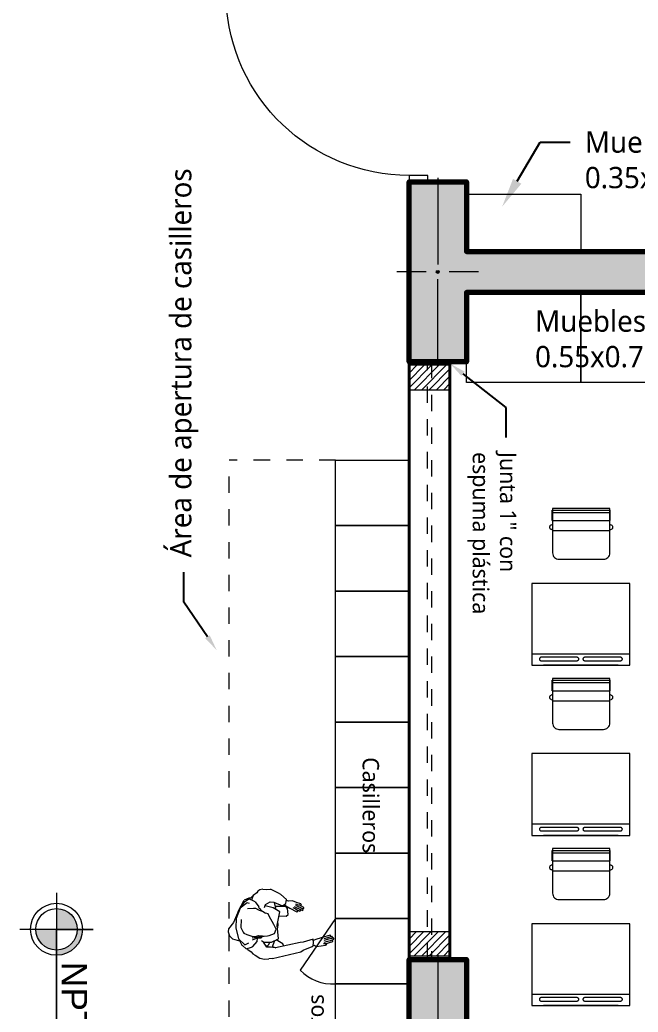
# Model space of a CAD drawing. Header units: millimetres. Extents: x 1 to 121, y 0 to 90.
# Drawn here: x 94.8 to 98.57, y 51.24 to 57.3 of the extents above; entities that cross this region are included whole.
import ezdxf
from ezdxf import colors
from ezdxf.entities.mleader import LeaderData, LeaderLine
from ezdxf.math import Vec2, Vec3

# ---------------------------------------------------------------- set-up
doc = ezdxf.new("R2010")
doc.units = ezdxf.units.MM
doc.linetypes.add('DASHED2', pattern=[0.375, 0.25, -0.125])
for name, color, linetype, lineweight in [('COLUMNAS 50', 32, 'Continuous', 70), ('COLUMNETASSS', 211, 'Continuous', 20), ('Equipamiento SR', 23, 'Continuous', 0), ('GRAFO 0 BLANCO', 7, 'Continuous', 0), ('GRAFO01', 7, 'Continuous', 0), ('hatch COLUMNETAS', 251, 'Continuous', 0), ('Letras El', 9, 'Continuous', 5), ('letras sr', 7, 'Continuous', 5), ('muro bajo', 191, 'Continuous', 40), ('PERSONAS', 8, 'Continuous', 0), ('Puertas El', 21, 'Continuous', 15), ('Structural - Bearing_Pen_No__20', 1, 'Continuous', 0), ('TEXTO 100', 7, 'Continuous', 20), ('Vanos', 140, 'Continuous', 5)]:
    doc.layers.add(name, color=color, linetype=linetype, lineweight=lineweight)
doc.layers.add('Mobiliario', color=7, linetype='Continuous', lineweight=0, true_color=0x7f7f7f)
doc.styles.add('Generales', font='trebuc.ttf', dxfattribs={"height": 0.1})
doc.styles.add('JOS', font='arial.ttf', dxfattribs={"height": 1})
pattern_1 = [(225, (-52.554094, 189.237607), (0.0224506403, -0.0224506403), [])]
pattern_2 = [(225, (-52.554094, 189.237607), (0.0224506403, -0.0224506403), [])]

# ---------------------------------------------------------------- blocks, each defined once
blk = doc.blocks.new('A$C0F2E3FFB')
at = {"layer": 'PERSONAS'}
for p, q in [((0.3161, 0.6969), (0.312, 0.6932)), ((0.312, 0.6932), (0.3311, 0.6321)), ((0.321, 0.6986), (0.3161, 0.6969)), ((0.3306, 0.6777), (0.321, 0.6986)), ((0.3264, 0.709), (0.3224, 0.7063)), ((0.3224, 0.7063), (0.3379, 0.6502)), ((0.3322, 0.7087), (0.3264, 0.709)), ((0.3356, 0.7182), (0.3307, 0.7165)), ((0.3307, 0.7165), (0.3485, 0.6496)), ((0.3355, 0.6978), (0.3322, 0.7087)), ((0.3405, 0.7189), (0.3356, 0.7182)), ((0.349, 0.6961), (0.3405, 0.7189)), ((0.3498, 0.7116), (0.3459, 0.7099)), ((0.3459, 0.7099), (0.3621, 0.6499)), ((0.3547, 0.7123), (0.3498, 0.7116)), ((0.3714, 0.6601), (0.3547, 0.7123)), ((0.3311, 0.6321), (0.3429, 0.5966)), ((0.3717, 0.6668), (0.3708, 0.6485)), ((0.3758, 0.6695), (0.3717, 0.6668)), ((0.3802, 0.6625), (0.3758, 0.6695)), ((0.3844, 0.6313), (0.3802, 0.6625)), ((0.3895, 0.599), (0.3844, 0.6313)), ((0.3642, 0.5806), (0.339, 0.5783)), ((0.339, 0.5783), (0.3603, 0.5098)), ((0.3429, 0.5966), (0.3461, 0.5848)), ((0.3461, 0.5848), (0.3482, 0.5792)), ((0.3837, 0.5776), (0.3642, 0.5806)), ((0.3812, 0.5878), (0.3895, 0.599)), ((0.3824, 0.5778), (0.3812, 0.5878)), ((0.39, 0.5699), (0.3837, 0.5776)), ((0.4149, 0.5094), (0.39, 0.5699)), ((0.0999, 0.4938), (0.0907, 0.4652)), ((0.1039, 0.4965), (0.0999, 0.4938)), ((0.0999, 0.457), (0.1058, 0.477)), ((0.1098, 0.4982), (0.1039, 0.4965)), ((0.1058, 0.477), (0.1098, 0.4982)), ((0.1242, 0.5139), (0.1071, 0.4828)), ((0.1078, 0.4585), (0.1337, 0.5105)), ((0.1179, 0.4483), (0.1451, 0.505)), ((0.1356, 0.5085), (0.1214, 0.4858)), ((0.1291, 0.5146), (0.1242, 0.5139)), ((0.1252, 0.4392), (0.15, 0.4883)), ((0.1337, 0.5105), (0.1291, 0.5146)), ((0.1405, 0.4917), (0.1309, 0.4755)), ((0.1473, 0.4729), (0.133, 0.4545)), ((0.1414, 0.5091), (0.1356, 0.5085)), ((0.1464, 0.4924), (0.1405, 0.4917)), ((0.1451, 0.505), (0.1414, 0.5091)), ((0.15, 0.4883), (0.1464, 0.4924)), ((0.1522, 0.4736), (0.1473, 0.4729)), ((0.1547, 0.4667), (0.1522, 0.4736)), ((0.3603, 0.5098), (0.3622, 0.4901)), ((0.3622, 0.4901), (0.3984, 0.3221)), ((0.4263, 0.4942), (0.4149, 0.5094)), ((0.4614, 0.3392), (0.4263, 0.4942)), ((0.0811, 0.4114), (0.0767, 0.396)), ((0.0907, 0.4652), (0.0804, 0.4366)), ((0.0804, 0.4366), (0.0811, 0.4114)), ((0.1131, 0.3932), (0.129, 0.4196)), ((0.129, 0.4196), (0.1547, 0.4667)), ((0.1711, 0.4086), (0.1321, 0.4039)), ((0.1711, 0.4086), (0.1321, 0.4039)), ((0.183, 0.3945), (0.1711, 0.4086)), ((0.183, 0.3945), (0.1711, 0.4086)), ((0.0262, 0.3419), (0.0012, 0.2881)), ((0.0366, 0.3577), (0.0262, 0.3419)), ((0.0703, 0.3968), (0.0366, 0.3577)), ((0.0985, 0.393), (0.0703, 0.3968)), ((0.0884, 0.3102), (0.114, 0.3706)), ((0.114, 0.3706), (0.0985, 0.393)), ((0.1062, 0.3818), (0.111, 0.3895)), ((0.111, 0.3895), (0.1131, 0.3932)), ((0.1321, 0.4039), (0.1179, 0.392)), ((0.1321, 0.4039), (0.1179, 0.392)), ((0.1179, 0.392), (0.1179, 0.3223)), ((0.1179, 0.392), (0.1179, 0.3223)), ((0.1545, 0.3513), (0.127, 0.3072)), ((0.2448, 0.333), (0.1545, 0.3513)), ((0.1805, 0.3461), (0.183, 0.3945)), ((0.1805, 0.3461), (0.183, 0.3945)), ((0.2451, 0.3398), (0.2188, 0.3383)), ((0.3364, 0.3418), (0.2448, 0.333)), ((0.2691, 0.3357), (0.2451, 0.3398)), ((0.3592, 0.2951), (0.3364, 0.3418)), ((0.3709, 0.3711), (0.3436, 0.3271)), ((0.3877, 0.378), (0.3709, 0.3711)), ((0.3865, 0.3775), (0.3709, 0.3711)), ((0.4718, 0.3019), (0.4614, 0.3392)), ((0.0016, 0.2633), (0.0012, 0.2881)), ((0.0872, 0.2869), (0.0884, 0.3102)), ((0.1048, 0.2531), (0.0872, 0.2869)), ((0.1396, 0.3274), (0.0906, 0.3159)), ((0.127, 0.3072), (0.1125, 0.2507)), ((0.1396, 0.3274), (0.1179, 0.3223)), ((0.1679, 0.273), (0.1621, 0.2539)), ((0.1828, 0.28), (0.1679, 0.273)), ((0.2407, 0.3109), (0.1828, 0.28)), ((0.2726, 0.3267), (0.2407, 0.3109)), ((0.301, 0.3146), (0.2726, 0.3267)), ((0.3138, 0.28), (0.301, 0.3146)), ((0.318, 0.2681), (0.3138, 0.28)), ((0.3952, 0.299), (0.3485, 0.317)), ((0.3599, 0.2394), (0.3592, 0.2951)), ((0.3775, 0.2747), (0.3614, 0.2824)), ((0.3775, 0.2747), (0.3614, 0.2824)), ((0.3839, 0.2676), (0.3775, 0.2747)), ((0.3839, 0.2676), (0.3938, 0.2719)), ((0.3891, 0.3014), (0.3979, 0.3244)), ((0.3984, 0.3221), (0.3937, 0.2875)), ((0.3937, 0.2875), (0.3943, 0.2632)), ((0.3937, 0.2875), (0.3937, 0.2875)), ((0.3937, 0.2875), (0.3937, 0.2875)), ((0.4718, 0.3019), (0.4726, 0.2756)), ((0.4748, 0.2479), (0.4726, 0.2756)), ((0, 0.2365), (0.0015, 0.2623)), ((0, 0.2365), (0.0054, 0.2166)), ((0.0054, 0.2166), (0.0145, 0.2028)), ((0.0145, 0.2028), (0.0242, 0.1942)), ((0.0857, 0.1833), (0.1209, 0.2085)), ((0.1239, 0.2462), (0.1048, 0.2531)), ((0.1288, 0.2101), (0.1209, 0.2085)), ((0.1288, 0.2101), (0.1469, 0.2267)), ((0.1433, 0.2093), (0.1315, 0.1877)), ((0.1433, 0.2093), (0.1484, 0.2343)), ((0.1484, 0.2343), (0.157, 0.2445)), ((0.157, 0.2445), (0.1621, 0.2539)), ((0.3148, 0.2072), (0.3161, 0.2314)), ((0.3189, 0.1924), (0.3148, 0.2072)), ((0.3161, 0.2314), (0.3192, 0.2361)), ((0.3197, 0.2457), (0.318, 0.2681)), ((0.3192, 0.2361), (0.3197, 0.2457)), ((0.3238, 0.23), (0.3197, 0.2457)), ((0.3303, 0.2248), (0.3238, 0.23)), ((0.3245, 0.2067), (0.3238, 0.23)), ((0.3404, 0.1768), (0.3242, 0.2147)), ((0.33, 0.1628), (0.3245, 0.2067)), ((0.3328, 0.1995), (0.3303, 0.2248)), ((0.3599, 0.2394), (0.3518, 0.2276)), ((0.3943, 0.2632), (0.3599, 0.2394)), ((0.3843, 0.2559), (0.3839, 0.2676)), ((0.4482, 0.1828), (0.4675, 0.2157)), ((0.4675, 0.2157), (0.4748, 0.2479)), ((0.0242, 0.1942), (0.0442, 0.1695)), ((0.0442, 0.1695), (0.0607, 0.1516)), ((0.0442, 0.1695), (0.0742, 0.1582)), ((0.0607, 0.1516), (0.0602, 0.1419)), ((0.0602, 0.1419), (0.0741, 0.1101)), ((0.0824, 0.1757), (0.066, 0.1406)), ((0.0868, 0.1124), (0.066, 0.1406)), ((0.0857, 0.1833), (0.0824, 0.1757)), ((0.0983, 0.1457), (0.0926, 0.1296)), ((0.1315, 0.1877), (0.1307, 0.1731)), ((0.1307, 0.1731), (0.1334, 0.1323)), ((0.3087, 0.128), (0.3205, 0.1681)), ((0.3205, 0.1681), (0.3189, 0.1924)), ((0.3561, 0.1983), (0.3328, 0.1995)), ((0.3447, 0.1668), (0.3404, 0.1768)), ((0.3903, 0.1674), (0.3561, 0.1983)), ((0.3779, 0.1147), (0.3647, 0.1416)), ((0.3928, 0.1595), (0.3903, 0.1674)), ((0.4055, 0.1229), (0.3928, 0.1595)), ((0.4089, 0.1334), (0.4258, 0.1578)), ((0.4258, 0.1578), (0.4382, 0.169)), ((0.4382, 0.169), (0.4482, 0.1828)), ((0.1477, 0.0704), (0.0741, 0.1101)), ((0.1206, 0.0912), (0.0868, 0.1124)), ((0.0926, 0.1296), (0.1288, 0.0811)), ((0.1288, 0.0811), (0.2002, 0.0551)), ((0.1477, 0.0704), (0.2264, 0.0372)), ((0.1974, 0.0562), (0.1477, 0.0704)), ((0.2068, 0.0887), (0.26, 0.0859)), ((0.26, 0.0859), (0.2928, 0.1017)), ((0.2631, 0.0518), (0.3368, 0.0703)), ((0.2928, 0.1017), (0.2999, 0.1061)), ((0.2999, 0.1061), (0.3087, 0.128)), ((0.3368, 0.0703), (0.3779, 0.1147)), ((0.3525, 0.0795), (0.3396, 0.0313)), ((0.3398, 0.073), (0.3806, 0.0937)), ((0.3806, 0.0937), (0.3818, 0.097)), ((0.3818, 0.097), (0.4055, 0.1229)), ((0.4037, 0.1269), (0.4089, 0.1334)), ((0.2002, 0.0551), (0.2631, 0.0518)), ((0.2264, 0.0372), (0.2683, 0.003)), ((0.2683, 0.003), (0.2895, 0)), ((0.2895, 0), (0.3172, 0.0102)), ((0.3172, 0.0102), (0.3396, 0.0313))]:
    blk.add_line(p, q, dxfattribs=at)
blk = doc.blocks.new('A$C5A0F33B4')
at = {"layer": 'Puertas El', "linetype": 'Continuous'}
blk.add_line((1.12, 1.16), (1.2176, 2.2757), dxfattribs=at)
at = {"layer": 'Puertas El', "linetype": 'ByBlock'}
for p, q in [((1.005, 1.16), (1.005, 1.2)), ((1.005, 1.2), (1.12, 1.2)), ((1.12, 1.2), (1.005, 1.2)), ((1.12, 1.16), (1.005, 1.16)), ((1.12, 1.2), (1.12, 1.16)), ((1.005, 0), (1.005, 0.04)), ((1.005, 0.04), (1.12, 0.04)), ((1.12, 0), (1.005, 0)), ((1.12, 0), (1.005, 0)), ((1.12, 0), (1.005, 0)), ((1.12, 0.04), (1.12, 0))]:
    blk.add_line(p, q, dxfattribs=at)
blk.add_arc((1.12, 1.16), 1.12, 270, 85, dxfattribs=at)
blk = doc.blocks.new('Columna 1.10 x0.30')
at = {"true_color": 0xc7c8ca}
h = blk.add_hatch(color=9, dxfattribs=at)
h.dxf.hatch_style = 1
h.paths.add_polyline_path([(-234.8493, 113.8066), (-235.9493, 113.8066), (-235.9493, 113.4566), (-234.8493, 113.4566)])
h.paths.add_polyline_path([(-235.3906, 113.6316, -1), (-235.408, 113.6316, -1)], flags=16)
at = {"layer": 'COLUMNAS 50', "color": 1, "linetype": 'Continuous', "lineweight": 5}
for p, q in [((-235.3993, 113.8732), (-235.3993, 113.6932)), ((-235.9743, 113.6316), (-235.4443, 113.6316)), ((-234.8243, 113.6316), (-235.3543, 113.6316)), ((-235.3993, 113.5616), (-235.3993, 113.3816))]:
    blk.add_line(p, q, dxfattribs=at)
at = {"layer": 'COLUMNAS 50', "linetype": 'Continuous'}
blk.add_lwpolyline([(-235.9493, 113.4566), (-234.8493, 113.4566), (-234.8493, 113.8066), (-235.9493, 113.8066)], close=True, dxfattribs=at)
at = {"layer": 'COLUMNAS 50', "color": 1, "linetype": 'Continuous', "lineweight": 5}
blk.add_circle((-235.3993, 113.6316), 0.00871, dxfattribs=at)
blk.add_point((-235.3993, 113.6316), dxfattribs=at)
blk = doc.blocks.new('A$C7C4655C2')
at = {"true_color": 0x939598}
h = blk.add_hatch(color=252, dxfattribs=at)
h.dxf.hatch_style = 1
h.paths.add_polyline_path([(1.9, 0.45), (1.9, 0.025), (2.25, 0.025), (2.25, 1.125), (1.9, 1.125), (1.9, 0.7), (0, 0.7), (0, 0.45)])
edge = h.paths.add_edge_path(flags=16)
edge.add_arc((2.075, 0.575), 0.00871, 0, 360)
at = {"layer": 'COLUMNAS 50', "linetype": 'Continuous'}
for p, q in [((1.9, 0.7), (1.9, 1.125)), ((1.9, 0.025), (1.9, 0.45))]:
    blk.add_line(p, q, dxfattribs=at)
blk.add_lwpolyline([(0, 0.7), (1.9, 0.7), (1.9, 1.125), (2.25, 1.125), (2.25, 0.025), (1.9, 0.025), (1.9, 0.45), (0, 0.45)], close=True, dxfattribs=at)
at = {"layer": 'Structural - Bearing_Pen_No__20', "linetype": 'Continuous'}
for p, q in [((2.075, 1.15), (2.075, 0.62)), ((1.825, 0.575), (2.005, 0.575)), ((2.145, 0.575), (2.325, 0.575)), ((2.075, 0), (2.075, 0.53))]:
    blk.add_line(p, q, dxfattribs=at)
blk.add_circle((2.075, 0.575), 0.00871, dxfattribs=at)
blk.add_point((2.075, 0.575), dxfattribs=at)
blk = doc.blocks.new('A$C3A47622C')
at = {"layer": 'Mobiliario', "linetype": 'Continuous'}
for p, q in [((0.0251, 0.3696), (0.0111, 0.3696)), ((0.0111, 0.015), (0.0111, 0.3696)), ((0.0752, 0.3696), (0.0251, 0.3696)), ((0.0251, 0.015), (0.0251, 0.3696)), ((0.0752, 0.015), (0.0752, 0.3696)), ((0.0983, 0.3673), (0.0987, 0.37)), ((0.0987, 0.37), (0.0997, 0.3732)), ((0.0997, 0.3732), (0.1012, 0.3762)), ((0.1012, 0.3762), (0.1031, 0.3788)), ((0.1031, 0.3788), (0.1053, 0.381)), ((0.1053, 0.381), (0.1079, 0.3828)), ((0.1079, 0.3828), (0.1107, 0.384)), ((0.1107, 0.384), (0.1136, 0.3846)), ((0.1136, 0.3846), (0.1165, 0.3846)), ((0.1165, 0.3846), (0.1194, 0.384)), ((0.1194, 0.384), (0.1222, 0.3828)), ((0.1222, 0.3828), (0.1248, 0.381)), ((0.1248, 0.381), (0.127, 0.3788)), ((0.127, 0.3788), (0.1289, 0.3762)), ((0.1289, 0.3762), (0.1297, 0.3747)), ((0.1297, 0.3747), (0.1333, 0.3673)), ((0.0752, 0.015), (0.0108, 0.015)), ((0.0987, 0.0146), (0.0983, 0.0173)), ((0.0997, 0.0113), (0.0987, 0.0146)), ((0.1012, 0.0084), (0.0997, 0.0113)), ((0.1031, 0.0057), (0.1012, 0.0084)), ((0.1053, 0.0035), (0.1031, 0.0057)), ((0.1079, 0.0018), (0.1053, 0.0035)), ((0.1107, 0.0006), (0.1079, 0.0018)), ((0.1136, 0), (0.1107, 0.0006)), ((0.1165, 0), (0.1136, 0)), ((0.1194, 0.0006), (0.1165, 0)), ((0.1222, 0.0018), (0.1194, 0.0006)), ((0.1248, 0.0035), (0.1222, 0.0018)), ((0.127, 0.0057), (0.1248, 0.0035)), ((0.1289, 0.0084), (0.127, 0.0057)), ((0.1297, 0.0099), (0.1289, 0.0084)), ((0.1333, 0.0173), (0.1297, 0.0099))]:
    blk.add_line(p, q, dxfattribs=at)
at = {"layer": 'Mobiliario'}
blk.add_line((0.1361, 0.0173), (0.1361, 0.3673), dxfattribs=at)
at = {"layer": 'Mobiliario', "linetype": 'Continuous'}
blk.add_lwpolyline([(0, 0.0173), (0.2722, 0.0173, 0.414214), (0.3111, 0.0562), (0.3111, 0.3284, 0.414214), (0.2722, 0.3673), (0, 0.3673), (0, 0.0173)], format="xyb", dxfattribs=at)

msp = doc.modelspace()

# ---------------------------------------------------------------- hatches: boundary and pattern name
at = {"layer": 'GRAFO 0 BLANCO'}
h = msp.add_hatch(dxfattribs=at)
h.set_pattern_fill('ANSI31', color=256, scale=0.01, angle=180)
h.set_pattern_definition(pattern_1)
h.paths.add_polyline_path([(97.4241, 55.1928), (97.1741, 55.1928), (97.1741, 55.0428), (97.4241, 55.0428)])
h = msp.add_hatch(dxfattribs=at)
h.set_pattern_fill('ANSI31', color=256, scale=0.01, angle=180)
h.set_pattern_definition(pattern_1)
h.paths.add_polyline_path([(97.4241, 51.5827), (97.1741, 51.5827), (97.1741, 51.7327), (97.4241, 51.7327)])
at = {"layer": 'hatch COLUMNETAS'}
h = msp.add_hatch(dxfattribs=at)
h.set_pattern_fill('ANSI31', color=256, scale=0.01, angle=180)
h.set_pattern_definition(pattern_2)
h.paths.add_polyline_path([(97.4241, 55.1928), (97.1741, 55.1928), (97.1741, 55.0428), (97.4241, 55.0428)])
h = msp.add_hatch(dxfattribs=at)
h.set_pattern_fill('ANSI31', color=256, scale=0.01, angle=180)
h.set_pattern_definition(pattern_2)
h.paths.add_polyline_path([(97.4241, 51.5827), (97.1741, 51.5827), (97.1741, 51.7327), (97.4241, 51.7327)])
at = {"layer": 'TEXTO 100', "ltscale": 1.3}
h = msp.add_hatch(color=256, dxfattribs=at)
edge = h.paths.add_edge_path()
edge.add_line((95.0193, 51.6203), (95.0193, 51.7468))
edge.add_line((95.0193, 51.7468), (94.8929, 51.7468))
edge.add_arc((95.0193, 51.7468), 0.1265, 180, 270)
edge = h.paths.add_edge_path()
edge.add_arc((95.0193, 51.7468), 0.1265, 0, 90)
edge.add_line((95.0193, 51.8732), (95.0193, 51.7468))
edge.add_line((95.0193, 51.7468), (95.1458, 51.7468))
edge = h.paths.add_edge_path()
edge.add_line((95.178, 51.7468), (95.1458, 51.7468))
edge.add_arc((95.0193, 51.7468), 0.1265, -90, 0, ccw=False)
edge.add_line((95.0193, 51.6203), (95.0193, 51.588))
edge.add_arc((95.0193, 51.7468), 0.1587, -90, 0)
msp.add_hatch(color=256, dxfattribs=at).paths.add_polyline_path([(95.0193, 51.588, 0.412077), (95.178, 51.7456), (95.1457, 51.7456, -0.411533), (95.0193, 51.6203)])

# ---------------------------------------------------------------- linework, layer by layer
at = {"layer": 'COLUMNETASSS'}
for points in [[(97.4241, 55.1928), (97.1741, 55.1928), (97.1741, 55.0428), (97.4241, 55.0428)], [(97.4241, 55.1928), (97.1741, 55.1928), (97.1741, 55.0428), (97.4241, 55.0428)], [(97.4241, 51.5827), (97.1741, 51.5827), (97.1741, 51.7327), (97.4241, 51.7327)], [(97.4241, 51.5827), (97.1741, 51.5827), (97.1741, 51.7327), (97.4241, 51.7327)]]:
    msp.add_lwpolyline(points, close=True, dxfattribs=at)
at = {"layer": 'Equipamiento SR', "linetype": 'Continuous'}
for p, q in [((97.9241, 53.8599), (97.9241, 53.3599)), ((98.5241, 53.8599), (97.9241, 53.8599)), ((98.5241, 53.3599), (98.5241, 53.8599)), ((97.9241, 53.4304), (98.5241, 53.4304)), ((97.9781, 53.4077), (97.9762, 53.4067)), ((97.9802, 53.4083), (97.9781, 53.4077)), ((97.9824, 53.4087), (97.9802, 53.4083)), ((97.9835, 53.4087), (97.9824, 53.4087)), ((98.1988, 53.4087), (97.9835, 53.4087)), ((98.1999, 53.4087), (98.1988, 53.4087)), ((98.2021, 53.4083), (98.1999, 53.4087)), ((98.2042, 53.4077), (98.2021, 53.4083)), ((98.2061, 53.4067), (98.2042, 53.4077)), ((98.2441, 53.4077), (98.2422, 53.4067)), ((98.2462, 53.4083), (98.2441, 53.4077)), ((98.2483, 53.4087), (98.2462, 53.4083)), ((98.2494, 53.4087), (98.2483, 53.4087)), ((98.4648, 53.4087), (98.2494, 53.4087)), ((98.4659, 53.4087), (98.4648, 53.4087)), ((98.4681, 53.4083), (98.4659, 53.4087)), ((98.4701, 53.4077), (98.4681, 53.4083)), ((98.4721, 53.4067), (98.4701, 53.4077)), ((98.5091, 53.4304), (98.5091, 53.4299)), ((97.9241, 53.3599), (98.5241, 53.3599)), ((97.9712, 53.4006), (97.9708, 53.3988)), ((97.9708, 53.3988), (97.9708, 53.3969)), ((97.9708, 53.3969), (97.9712, 53.395)), ((97.9719, 53.4024), (97.9712, 53.4006)), ((97.9712, 53.395), (97.9719, 53.3932)), ((97.9731, 53.4041), (97.9719, 53.4024)), ((97.9719, 53.3932), (97.9731, 53.3916)), ((97.9745, 53.4055), (97.9731, 53.4041)), ((97.9731, 53.3916), (97.9745, 53.3901)), ((97.9762, 53.4067), (97.9745, 53.4055)), ((97.9745, 53.3901), (97.9762, 53.3889)), ((97.9762, 53.3889), (97.9781, 53.388)), ((97.9781, 53.388), (97.9802, 53.3873)), ((97.9802, 53.3873), (97.9824, 53.387)), ((97.9824, 53.387), (97.9835, 53.387)), ((97.9835, 53.387), (98.1988, 53.387)), ((98.4521, 53.3599), (97.9961, 53.3599)), ((98.1988, 53.387), (98.1999, 53.387)), ((98.1999, 53.387), (98.2021, 53.3873)), ((98.2021, 53.3873), (98.2042, 53.388)), ((98.2042, 53.388), (98.2061, 53.3889)), ((98.2078, 53.4055), (98.2061, 53.4067)), ((98.2061, 53.3889), (98.2078, 53.3901)), ((98.2092, 53.4041), (98.2078, 53.4055)), ((98.2078, 53.3901), (98.2092, 53.3916)), ((98.2103, 53.4024), (98.2092, 53.4041)), ((98.2092, 53.3916), (98.2103, 53.3932)), ((98.2111, 53.4006), (98.2103, 53.4024)), ((98.2103, 53.3932), (98.2111, 53.395)), ((98.2114, 53.3988), (98.2111, 53.4006)), ((98.2111, 53.395), (98.2114, 53.3969)), ((98.2114, 53.3969), (98.2114, 53.3988)), ((98.2372, 53.4006), (98.2368, 53.3988)), ((98.2368, 53.3988), (98.2368, 53.3969)), ((98.2368, 53.3969), (98.2372, 53.395)), ((98.2379, 53.4024), (98.2372, 53.4006)), ((98.2372, 53.395), (98.2379, 53.3932)), ((98.239, 53.4041), (98.2379, 53.4024)), ((98.2379, 53.3932), (98.239, 53.3916)), ((98.2405, 53.4055), (98.239, 53.4041)), ((98.239, 53.3916), (98.2405, 53.3901)), ((98.2422, 53.4067), (98.2405, 53.4055)), ((98.2405, 53.3901), (98.2422, 53.3889)), ((98.2422, 53.3889), (98.2441, 53.388)), ((98.2441, 53.388), (98.2462, 53.3873)), ((98.2462, 53.3873), (98.2483, 53.387)), ((98.2483, 53.387), (98.2494, 53.387)), ((98.2494, 53.387), (98.4648, 53.387)), ((98.4648, 53.387), (98.4659, 53.387)), ((98.4659, 53.387), (98.4681, 53.3873)), ((98.4681, 53.3873), (98.4701, 53.388)), ((98.4701, 53.388), (98.4721, 53.3889)), ((98.4738, 53.4055), (98.4721, 53.4067)), ((98.4721, 53.3889), (98.4738, 53.3901)), ((98.4752, 53.4041), (98.4738, 53.4055)), ((98.4738, 53.3901), (98.4752, 53.3916)), ((98.4763, 53.4024), (98.4752, 53.4041)), ((98.4752, 53.3916), (98.4763, 53.3932)), ((98.477, 53.4006), (98.4763, 53.4024)), ((98.4763, 53.3932), (98.477, 53.395)), ((98.4774, 53.3988), (98.477, 53.4006)), ((98.477, 53.395), (98.4774, 53.3969)), ((98.4774, 53.3969), (98.4774, 53.3988)), ((97.9241, 52.8205), (97.9241, 52.3205)), ((98.5241, 52.8205), (97.9241, 52.8205)), ((98.5241, 52.3205), (98.5241, 52.8205)), ((97.9241, 52.3909), (98.5241, 52.3909)), ((98.5091, 52.3909), (98.5091, 52.3905)), ((97.9241, 52.3205), (98.5241, 52.3205)), ((97.9712, 52.3612), (97.9708, 52.3593)), ((97.9708, 52.3593), (97.9708, 52.3575)), ((97.9708, 52.3575), (97.9712, 52.3556)), ((97.9719, 52.363), (97.9712, 52.3612)), ((97.9712, 52.3556), (97.9719, 52.3538)), ((97.9731, 52.3646), (97.9719, 52.363)), ((97.9719, 52.3538), (97.9731, 52.3522)), ((97.9745, 52.3661), (97.9731, 52.3646)), ((97.9731, 52.3522), (97.9745, 52.3507)), ((97.9762, 52.3673), (97.9745, 52.3661)), ((97.9745, 52.3507), (97.9762, 52.3495)), ((97.9781, 52.3683), (97.9762, 52.3673)), ((97.9762, 52.3495), (97.9781, 52.3485)), ((97.9802, 52.3689), (97.9781, 52.3683)), ((97.9781, 52.3485), (97.9802, 52.3479)), ((97.9824, 52.3692), (97.9802, 52.3689)), ((97.9802, 52.3479), (97.9824, 52.3476)), ((97.9835, 52.3692), (97.9824, 52.3692)), ((97.9824, 52.3476), (97.9835, 52.3476)), ((98.1988, 52.3692), (97.9835, 52.3692)), ((97.9835, 52.3476), (98.1988, 52.3476)), ((98.4521, 52.3205), (97.9961, 52.3205)), ((98.1999, 52.3692), (98.1988, 52.3692)), ((98.1988, 52.3476), (98.1999, 52.3476)), ((98.2021, 52.3689), (98.1999, 52.3692)), ((98.1999, 52.3476), (98.2021, 52.3479)), ((98.2042, 52.3683), (98.2021, 52.3689)), ((98.2021, 52.3479), (98.2042, 52.3485)), ((98.2061, 52.3673), (98.2042, 52.3683)), ((98.2042, 52.3485), (98.2061, 52.3495)), ((98.2078, 52.3661), (98.2061, 52.3673)), ((98.2061, 52.3495), (98.2078, 52.3507)), ((98.2092, 52.3646), (98.2078, 52.3661)), ((98.2078, 52.3507), (98.2092, 52.3522)), ((98.2103, 52.363), (98.2092, 52.3646)), ((98.2092, 52.3522), (98.2103, 52.3538)), ((98.2111, 52.3612), (98.2103, 52.363)), ((98.2103, 52.3538), (98.2111, 52.3556)), ((98.2114, 52.3593), (98.2111, 52.3612)), ((98.2111, 52.3556), (98.2114, 52.3575)), ((98.2114, 52.3575), (98.2114, 52.3593)), ((98.2372, 52.3612), (98.2368, 52.3593)), ((98.2368, 52.3593), (98.2368, 52.3575)), ((98.2368, 52.3575), (98.2372, 52.3556)), ((98.2379, 52.363), (98.2372, 52.3612)), ((98.2372, 52.3556), (98.2379, 52.3538)), ((98.239, 52.3646), (98.2379, 52.363)), ((98.2379, 52.3538), (98.239, 52.3522)), ((98.2405, 52.3661), (98.239, 52.3646)), ((98.239, 52.3522), (98.2405, 52.3507)), ((98.2422, 52.3673), (98.2405, 52.3661)), ((98.2405, 52.3507), (98.2422, 52.3495)), ((98.2441, 52.3683), (98.2422, 52.3673)), ((98.2422, 52.3495), (98.2441, 52.3485)), ((98.2462, 52.3689), (98.2441, 52.3683)), ((98.2441, 52.3485), (98.2462, 52.3479)), ((98.2483, 52.3692), (98.2462, 52.3689)), ((98.2462, 52.3479), (98.2483, 52.3476)), ((98.2494, 52.3692), (98.2483, 52.3692)), ((98.2483, 52.3476), (98.2494, 52.3476)), ((98.4648, 52.3692), (98.2494, 52.3692)), ((98.2494, 52.3476), (98.4648, 52.3476)), ((98.4659, 52.3692), (98.4648, 52.3692)), ((98.4648, 52.3476), (98.4659, 52.3476)), ((98.4681, 52.3689), (98.4659, 52.3692)), ((98.4659, 52.3476), (98.4681, 52.3479)), ((98.4701, 52.3683), (98.4681, 52.3689)), ((98.4681, 52.3479), (98.4701, 52.3485)), ((98.4721, 52.3673), (98.4701, 52.3683)), ((98.4701, 52.3485), (98.4721, 52.3495)), ((98.4738, 52.3661), (98.4721, 52.3673)), ((98.4721, 52.3495), (98.4738, 52.3507)), ((98.4752, 52.3646), (98.4738, 52.3661)), ((98.4738, 52.3507), (98.4752, 52.3522)), ((98.4763, 52.363), (98.4752, 52.3646)), ((98.4752, 52.3522), (98.4763, 52.3538)), ((98.477, 52.3612), (98.4763, 52.363)), ((98.4763, 52.3538), (98.477, 52.3556)), ((98.4774, 52.3593), (98.477, 52.3612)), ((98.477, 52.3556), (98.4774, 52.3575)), ((98.4774, 52.3575), (98.4774, 52.3593)), ((97.9241, 51.781), (97.9241, 51.281)), ((98.5241, 51.781), (97.9241, 51.781)), ((98.5241, 51.281), (98.5241, 51.781)), ((97.9241, 51.3515), (98.5241, 51.3515)), ((98.5091, 51.3515), (98.5091, 51.3511)), ((97.9712, 51.3218), (97.9708, 51.3199)), ((97.9708, 51.3199), (97.9708, 51.318)), ((97.9708, 51.318), (97.9712, 51.3162)), ((97.9719, 51.3236), (97.9712, 51.3218)), ((97.9712, 51.3162), (97.9719, 51.3144)), ((97.9731, 51.3252), (97.9719, 51.3236)), ((97.9719, 51.3144), (97.9731, 51.3127)), ((97.9745, 51.3267), (97.9731, 51.3252)), ((97.9731, 51.3127), (97.9745, 51.3113)), ((97.9762, 51.3279), (97.9745, 51.3267)), ((97.9745, 51.3113), (97.9762, 51.3101)), ((97.9781, 51.3288), (97.9762, 51.3279)), ((97.9762, 51.3101), (97.9781, 51.3091)), ((97.9802, 51.3295), (97.9781, 51.3288)), ((97.9781, 51.3091), (97.9802, 51.3085)), ((97.9824, 51.3298), (97.9802, 51.3295)), ((97.9802, 51.3085), (97.9824, 51.3081)), ((97.9835, 51.3298), (97.9824, 51.3298)), ((97.9824, 51.3081), (97.9835, 51.3081)), ((98.1988, 51.3298), (97.9835, 51.3298)), ((97.9835, 51.3081), (98.1988, 51.3081)), ((98.1999, 51.3298), (98.1988, 51.3298)), ((98.1988, 51.3081), (98.1999, 51.3081)), ((98.2021, 51.3295), (98.1999, 51.3298)), ((98.1999, 51.3081), (98.2021, 51.3085)), ((98.2042, 51.3288), (98.2021, 51.3295)), ((98.2021, 51.3085), (98.2042, 51.3091)), ((98.2061, 51.3279), (98.2042, 51.3288)), ((98.2042, 51.3091), (98.2061, 51.3101)), ((98.2078, 51.3267), (98.2061, 51.3279)), ((98.2061, 51.3101), (98.2078, 51.3113)), ((98.2092, 51.3252), (98.2078, 51.3267)), ((98.2078, 51.3113), (98.2092, 51.3127)), ((98.2103, 51.3236), (98.2092, 51.3252)), ((98.2092, 51.3127), (98.2103, 51.3144)), ((98.2111, 51.3218), (98.2103, 51.3236)), ((98.2103, 51.3144), (98.2111, 51.3162)), ((98.2114, 51.3199), (98.2111, 51.3218)), ((98.2111, 51.3162), (98.2114, 51.318)), ((98.2114, 51.318), (98.2114, 51.3199)), ((98.2372, 51.3218), (98.2368, 51.3199)), ((98.2368, 51.3199), (98.2368, 51.318)), ((98.2368, 51.318), (98.2372, 51.3162)), ((98.2379, 51.3236), (98.2372, 51.3218)), ((98.2372, 51.3162), (98.2379, 51.3144)), ((98.239, 51.3252), (98.2379, 51.3236)), ((98.2379, 51.3144), (98.239, 51.3127)), ((98.2405, 51.3267), (98.239, 51.3252)), ((98.239, 51.3127), (98.2405, 51.3113)), ((98.2422, 51.3279), (98.2405, 51.3267)), ((98.2405, 51.3113), (98.2422, 51.3101)), ((98.2441, 51.3288), (98.2422, 51.3279)), ((98.2422, 51.3101), (98.2441, 51.3091)), ((98.2462, 51.3295), (98.2441, 51.3288)), ((98.2441, 51.3091), (98.2462, 51.3085)), ((98.2483, 51.3298), (98.2462, 51.3295)), ((98.2462, 51.3085), (98.2483, 51.3081)), ((98.2494, 51.3298), (98.2483, 51.3298)), ((98.2483, 51.3081), (98.2494, 51.3081)), ((98.4648, 51.3298), (98.2494, 51.3298)), ((98.2494, 51.3081), (98.4648, 51.3081)), ((98.4659, 51.3298), (98.4648, 51.3298)), ((98.4648, 51.3081), (98.4659, 51.3081)), ((98.4681, 51.3295), (98.4659, 51.3298)), ((98.4659, 51.3081), (98.4681, 51.3085)), ((98.4701, 51.3288), (98.4681, 51.3295)), ((98.4681, 51.3085), (98.4701, 51.3091)), ((98.4721, 51.3279), (98.4701, 51.3288)), ((98.4701, 51.3091), (98.4721, 51.3101)), ((98.4738, 51.3267), (98.4721, 51.3279)), ((98.4721, 51.3101), (98.4738, 51.3113)), ((98.4752, 51.3252), (98.4738, 51.3267)), ((98.4738, 51.3113), (98.4752, 51.3127)), ((98.4763, 51.3236), (98.4752, 51.3252)), ((98.4752, 51.3127), (98.4763, 51.3144)), ((98.477, 51.3218), (98.4763, 51.3236)), ((98.4763, 51.3144), (98.477, 51.3162)), ((98.4774, 51.3199), (98.477, 51.3218)), ((98.477, 51.3162), (98.4774, 51.318)), ((98.4774, 51.318), (98.4774, 51.3199)), ((97.9241, 51.281), (98.5241, 51.281)), ((98.4521, 51.281), (97.9961, 51.281))]:
    msp.add_line(p, q, dxfattribs=at)
at = {"layer": 'Equipamiento SR'}
msp.add_line((96.7241, 51.8128), (96.5082, 51.4965), dxfattribs=at)
for points in [[(97.5241, 55.8878), (97.5241, 56.2378), (98.2241, 56.2378), (98.2241, 55.8878), (97.5241, 55.8878)], [(97.5241, 55.8878), (97.5241, 56.2378), (98.2241, 56.2378), (98.2241, 55.8878), (97.5241, 55.8878)], [(98.2241, 55.6378), (98.2241, 55.0878), (97.5241, 55.0878), (97.5241, 55.6378), (98.2241, 55.6378)], [(98.2241, 55.6378), (98.2241, 55.0878), (97.5241, 55.0878), (97.5241, 55.6378), (98.2241, 55.6378)], [(98.9241, 55.6378), (98.9241, 55.0878), (98.2241, 55.0878), (98.2241, 55.6378), (98.9241, 55.6378)], [(98.9241, 55.6378), (98.9241, 55.0878), (98.2241, 55.0878), (98.2241, 55.6378), (98.9241, 55.6378)], [(97.1741, 54.2128), (96.7241, 54.2128), (96.7241, 54.6128), (97.1741, 54.6128)], [(97.1741, 54.2128), (96.7241, 54.2128), (96.7241, 54.6128), (97.1741, 54.6128)], [(97.1741, 53.8128), (96.7241, 53.8128), (96.7241, 54.2128), (97.1741, 54.2128)], [(97.1741, 53.8128), (96.7241, 53.8128), (96.7241, 54.2128), (97.1741, 54.2128)], [(97.1741, 53.4128), (96.7241, 53.4128), (96.7241, 53.8128), (97.1741, 53.8128)], [(97.1741, 53.4128), (96.7241, 53.4128), (96.7241, 53.8128), (97.1741, 53.8128)], [(97.1741, 53.0128), (96.7241, 53.0128), (96.7241, 53.4128), (97.1741, 53.4128)], [(97.1741, 53.0128), (96.7241, 53.0128), (96.7241, 53.4128), (97.1741, 53.4128)], [(97.1741, 52.6128), (96.7241, 52.6128), (96.7241, 53.0128), (97.1741, 53.0128)], [(97.1741, 52.6128), (96.7241, 52.6128), (96.7241, 53.0128), (97.1741, 53.0128)], [(97.1741, 52.2128), (96.7241, 52.2128), (96.7241, 52.6128), (97.1741, 52.6128)], [(97.1741, 52.2128), (96.7241, 52.2128), (96.7241, 52.6128), (97.1741, 52.6128)], [(97.1741, 51.8128), (96.7241, 51.8128), (96.7241, 52.2128), (97.1741, 52.2128)], [(97.1741, 51.8128), (96.7241, 51.8128), (96.7241, 52.2128), (97.1741, 52.2128)], [(97.1741, 51.4128), (96.7241, 51.4128), (96.7241, 51.8128), (97.1741, 51.8128)], [(97.1741, 51.4128), (96.7241, 51.4128), (96.7241, 51.8128), (97.1741, 51.8128)], [(97.1741, 51.0128), (96.7241, 51.0128), (96.7241, 51.4128), (97.1741, 51.4128)], [(97.1741, 51.0128), (96.7241, 51.0128), (96.7241, 51.4128), (97.1741, 51.4128)]]:
    msp.add_lwpolyline(points, dxfattribs=at)
msp.add_lwpolyline([(96.7241, 51.8128), (96.5082, 51.4965, 0.21676), (96.7241, 51.4128, 1.172573)], format="xyb", dxfattribs=at)
msp.add_lwpolyline([(96.7241, 51.8128), (96.5082, 51.4965, 0.21676), (96.7241, 51.4128, 1.172573)], format="xyb", dxfattribs=at)
at = {"layer": 'GRAFO01', "color": 251, "linetype": 'DASHED2', "lineweight": 9, "ltscale": 0.4}
for p in [(96.0741, 50.6128), (96.7241, 54.6128), (96.7241, 54.6128), (96.0741, 50.6128)]:
    msp.add_line(p, (96.0741, 54.6128), dxfattribs=at)
at = {"layer": 'Mobiliario', "linetype": 'Continuous', "lineweight": 0}
for p, q in [((97.9241, 53.8599), (97.9241, 53.3599)), ((98.5241, 53.8599), (97.9241, 53.8599)), ((98.5241, 53.3599), (98.5241, 53.8599)), ((97.9241, 53.4304), (98.5241, 53.4304)), ((97.9781, 53.4077), (97.9762, 53.4067)), ((97.9802, 53.4083), (97.9781, 53.4077)), ((97.9824, 53.4087), (97.9802, 53.4083)), ((97.9835, 53.4087), (97.9824, 53.4087)), ((98.1988, 53.4087), (97.9835, 53.4087)), ((98.1999, 53.4087), (98.1988, 53.4087)), ((98.2021, 53.4083), (98.1999, 53.4087)), ((98.2042, 53.4077), (98.2021, 53.4083)), ((98.2061, 53.4067), (98.2042, 53.4077)), ((98.2441, 53.4077), (98.2422, 53.4067)), ((98.2462, 53.4083), (98.2441, 53.4077)), ((98.2483, 53.4087), (98.2462, 53.4083)), ((98.2494, 53.4087), (98.2483, 53.4087)), ((98.4648, 53.4087), (98.2494, 53.4087)), ((98.4659, 53.4087), (98.4648, 53.4087)), ((98.4681, 53.4083), (98.4659, 53.4087)), ((98.4701, 53.4077), (98.4681, 53.4083)), ((98.4721, 53.4067), (98.4701, 53.4077)), ((98.5091, 53.4304), (98.5091, 53.4299)), ((97.9241, 53.3599), (98.5241, 53.3599)), ((97.9712, 53.4006), (97.9708, 53.3988)), ((97.9708, 53.3988), (97.9708, 53.3969)), ((97.9708, 53.3969), (97.9712, 53.395)), ((97.9719, 53.4024), (97.9712, 53.4006)), ((97.9712, 53.395), (97.9719, 53.3932)), ((97.9731, 53.4041), (97.9719, 53.4024)), ((97.9719, 53.3932), (97.9731, 53.3916)), ((97.9745, 53.4055), (97.9731, 53.4041)), ((97.9731, 53.3916), (97.9745, 53.3901)), ((97.9762, 53.4067), (97.9745, 53.4055)), ((97.9745, 53.3901), (97.9762, 53.3889)), ((97.9762, 53.3889), (97.9781, 53.388)), ((97.9781, 53.388), (97.9802, 53.3873)), ((97.9802, 53.3873), (97.9824, 53.387)), ((97.9824, 53.387), (97.9835, 53.387)), ((97.9835, 53.387), (98.1988, 53.387)), ((98.4521, 53.3599), (97.9961, 53.3599)), ((98.1988, 53.387), (98.1999, 53.387)), ((98.1999, 53.387), (98.2021, 53.3873)), ((98.2021, 53.3873), (98.2042, 53.388)), ((98.2042, 53.388), (98.2061, 53.3889)), ((98.2078, 53.4055), (98.2061, 53.4067)), ((98.2061, 53.3889), (98.2078, 53.3901)), ((98.2092, 53.4041), (98.2078, 53.4055)), ((98.2078, 53.3901), (98.2092, 53.3916)), ((98.2103, 53.4024), (98.2092, 53.4041)), ((98.2092, 53.3916), (98.2103, 53.3932)), ((98.2111, 53.4006), (98.2103, 53.4024)), ((98.2103, 53.3932), (98.2111, 53.395)), ((98.2114, 53.3988), (98.2111, 53.4006)), ((98.2111, 53.395), (98.2114, 53.3969)), ((98.2114, 53.3969), (98.2114, 53.3988)), ((98.2372, 53.4006), (98.2368, 53.3988)), ((98.2368, 53.3988), (98.2368, 53.3969)), ((98.2368, 53.3969), (98.2372, 53.395)), ((98.2379, 53.4024), (98.2372, 53.4006)), ((98.2372, 53.395), (98.2379, 53.3932)), ((98.239, 53.4041), (98.2379, 53.4024)), ((98.2379, 53.3932), (98.239, 53.3916)), ((98.2405, 53.4055), (98.239, 53.4041)), ((98.239, 53.3916), (98.2405, 53.3901)), ((98.2422, 53.4067), (98.2405, 53.4055)), ((98.2405, 53.3901), (98.2422, 53.3889)), ((98.2422, 53.3889), (98.2441, 53.388)), ((98.2441, 53.388), (98.2462, 53.3873)), ((98.2462, 53.3873), (98.2483, 53.387)), ((98.2483, 53.387), (98.2494, 53.387)), ((98.2494, 53.387), (98.4648, 53.387)), ((98.4648, 53.387), (98.4659, 53.387)), ((98.4659, 53.387), (98.4681, 53.3873)), ((98.4681, 53.3873), (98.4701, 53.388)), ((98.4701, 53.388), (98.4721, 53.3889)), ((98.4738, 53.4055), (98.4721, 53.4067)), ((98.4721, 53.3889), (98.4738, 53.3901)), ((98.4752, 53.4041), (98.4738, 53.4055)), ((98.4738, 53.3901), (98.4752, 53.3916)), ((98.4763, 53.4024), (98.4752, 53.4041)), ((98.4752, 53.3916), (98.4763, 53.3932)), ((98.477, 53.4006), (98.4763, 53.4024)), ((98.4763, 53.3932), (98.477, 53.395)), ((98.4774, 53.3988), (98.477, 53.4006)), ((98.477, 53.395), (98.4774, 53.3969)), ((98.4774, 53.3969), (98.4774, 53.3988)), ((97.9241, 52.8205), (97.9241, 52.3205)), ((98.5241, 52.8205), (97.9241, 52.8205)), ((98.5241, 52.3205), (98.5241, 52.8205)), ((97.9241, 52.3909), (98.5241, 52.3909)), ((98.5091, 52.3909), (98.5091, 52.3905)), ((97.9241, 52.3205), (98.5241, 52.3205)), ((97.9712, 52.3612), (97.9708, 52.3593)), ((97.9708, 52.3593), (97.9708, 52.3575)), ((97.9708, 52.3575), (97.9712, 52.3556)), ((97.9719, 52.363), (97.9712, 52.3612)), ((97.9712, 52.3556), (97.9719, 52.3538)), ((97.9731, 52.3646), (97.9719, 52.363)), ((97.9719, 52.3538), (97.9731, 52.3522)), ((97.9745, 52.3661), (97.9731, 52.3646)), ((97.9731, 52.3522), (97.9745, 52.3507)), ((97.9762, 52.3673), (97.9745, 52.3661)), ((97.9745, 52.3507), (97.9762, 52.3495)), ((97.9781, 52.3683), (97.9762, 52.3673)), ((97.9762, 52.3495), (97.9781, 52.3485)), ((97.9802, 52.3689), (97.9781, 52.3683)), ((97.9781, 52.3485), (97.9802, 52.3479)), ((97.9824, 52.3692), (97.9802, 52.3689)), ((97.9802, 52.3479), (97.9824, 52.3476)), ((97.9835, 52.3692), (97.9824, 52.3692)), ((97.9824, 52.3476), (97.9835, 52.3476)), ((98.1988, 52.3692), (97.9835, 52.3692)), ((97.9835, 52.3476), (98.1988, 52.3476)), ((98.4521, 52.3205), (97.9961, 52.3205)), ((98.1999, 52.3692), (98.1988, 52.3692)), ((98.1988, 52.3476), (98.1999, 52.3476)), ((98.2021, 52.3689), (98.1999, 52.3692)), ((98.1999, 52.3476), (98.2021, 52.3479)), ((98.2042, 52.3683), (98.2021, 52.3689)), ((98.2021, 52.3479), (98.2042, 52.3485)), ((98.2061, 52.3673), (98.2042, 52.3683)), ((98.2042, 52.3485), (98.2061, 52.3495)), ((98.2078, 52.3661), (98.2061, 52.3673)), ((98.2061, 52.3495), (98.2078, 52.3507)), ((98.2092, 52.3646), (98.2078, 52.3661)), ((98.2078, 52.3507), (98.2092, 52.3522)), ((98.2103, 52.363), (98.2092, 52.3646)), ((98.2092, 52.3522), (98.2103, 52.3538)), ((98.2111, 52.3612), (98.2103, 52.363)), ((98.2103, 52.3538), (98.2111, 52.3556)), ((98.2114, 52.3593), (98.2111, 52.3612)), ((98.2111, 52.3556), (98.2114, 52.3575)), ((98.2114, 52.3575), (98.2114, 52.3593)), ((98.2372, 52.3612), (98.2368, 52.3593)), ((98.2368, 52.3593), (98.2368, 52.3575)), ((98.2368, 52.3575), (98.2372, 52.3556)), ((98.2379, 52.363), (98.2372, 52.3612)), ((98.2372, 52.3556), (98.2379, 52.3538)), ((98.239, 52.3646), (98.2379, 52.363)), ((98.2379, 52.3538), (98.239, 52.3522)), ((98.2405, 52.3661), (98.239, 52.3646)), ((98.239, 52.3522), (98.2405, 52.3507)), ((98.2422, 52.3673), (98.2405, 52.3661)), ((98.2405, 52.3507), (98.2422, 52.3495)), ((98.2441, 52.3683), (98.2422, 52.3673)), ((98.2422, 52.3495), (98.2441, 52.3485)), ((98.2462, 52.3689), (98.2441, 52.3683)), ((98.2441, 52.3485), (98.2462, 52.3479)), ((98.2483, 52.3692), (98.2462, 52.3689)), ((98.2462, 52.3479), (98.2483, 52.3476)), ((98.2494, 52.3692), (98.2483, 52.3692)), ((98.2483, 52.3476), (98.2494, 52.3476)), ((98.4648, 52.3692), (98.2494, 52.3692)), ((98.2494, 52.3476), (98.4648, 52.3476)), ((98.4659, 52.3692), (98.4648, 52.3692)), ((98.4648, 52.3476), (98.4659, 52.3476)), ((98.4681, 52.3689), (98.4659, 52.3692)), ((98.4659, 52.3476), (98.4681, 52.3479)), ((98.4701, 52.3683), (98.4681, 52.3689)), ((98.4681, 52.3479), (98.4701, 52.3485)), ((98.4721, 52.3673), (98.4701, 52.3683)), ((98.4701, 52.3485), (98.4721, 52.3495)), ((98.4738, 52.3661), (98.4721, 52.3673)), ((98.4721, 52.3495), (98.4738, 52.3507)), ((98.4752, 52.3646), (98.4738, 52.3661)), ((98.4738, 52.3507), (98.4752, 52.3522)), ((98.4763, 52.363), (98.4752, 52.3646)), ((98.4752, 52.3522), (98.4763, 52.3538)), ((98.477, 52.3612), (98.4763, 52.363)), ((98.4763, 52.3538), (98.477, 52.3556)), ((98.4774, 52.3593), (98.477, 52.3612)), ((98.477, 52.3556), (98.4774, 52.3575)), ((98.4774, 52.3575), (98.4774, 52.3593)), ((97.9241, 51.781), (97.9241, 51.281)), ((98.5241, 51.781), (97.9241, 51.781)), ((98.5241, 51.281), (98.5241, 51.781)), ((97.9241, 51.3515), (98.5241, 51.3515)), ((98.5091, 51.3515), (98.5091, 51.3511)), ((97.9712, 51.3218), (97.9708, 51.3199)), ((97.9708, 51.3199), (97.9708, 51.318)), ((97.9708, 51.318), (97.9712, 51.3162)), ((97.9719, 51.3236), (97.9712, 51.3218)), ((97.9712, 51.3162), (97.9719, 51.3144)), ((97.9731, 51.3252), (97.9719, 51.3236)), ((97.9719, 51.3144), (97.9731, 51.3127)), ((97.9745, 51.3267), (97.9731, 51.3252)), ((97.9731, 51.3127), (97.9745, 51.3113)), ((97.9762, 51.3279), (97.9745, 51.3267)), ((97.9745, 51.3113), (97.9762, 51.3101)), ((97.9781, 51.3288), (97.9762, 51.3279)), ((97.9762, 51.3101), (97.9781, 51.3091)), ((97.9802, 51.3295), (97.9781, 51.3288)), ((97.9781, 51.3091), (97.9802, 51.3085)), ((97.9824, 51.3298), (97.9802, 51.3295)), ((97.9802, 51.3085), (97.9824, 51.3081)), ((97.9835, 51.3298), (97.9824, 51.3298)), ((97.9824, 51.3081), (97.9835, 51.3081)), ((98.1988, 51.3298), (97.9835, 51.3298)), ((97.9835, 51.3081), (98.1988, 51.3081)), ((98.1999, 51.3298), (98.1988, 51.3298)), ((98.1988, 51.3081), (98.1999, 51.3081)), ((98.2021, 51.3295), (98.1999, 51.3298)), ((98.1999, 51.3081), (98.2021, 51.3085)), ((98.2042, 51.3288), (98.2021, 51.3295)), ((98.2021, 51.3085), (98.2042, 51.3091)), ((98.2061, 51.3279), (98.2042, 51.3288)), ((98.2042, 51.3091), (98.2061, 51.3101)), ((98.2078, 51.3267), (98.2061, 51.3279)), ((98.2061, 51.3101), (98.2078, 51.3113)), ((98.2092, 51.3252), (98.2078, 51.3267)), ((98.2078, 51.3113), (98.2092, 51.3127)), ((98.2103, 51.3236), (98.2092, 51.3252)), ((98.2092, 51.3127), (98.2103, 51.3144)), ((98.2111, 51.3218), (98.2103, 51.3236)), ((98.2103, 51.3144), (98.2111, 51.3162)), ((98.2114, 51.3199), (98.2111, 51.3218)), ((98.2111, 51.3162), (98.2114, 51.318)), ((98.2114, 51.318), (98.2114, 51.3199)), ((98.2372, 51.3218), (98.2368, 51.3199)), ((98.2368, 51.3199), (98.2368, 51.318)), ((98.2368, 51.318), (98.2372, 51.3162)), ((98.2379, 51.3236), (98.2372, 51.3218)), ((98.2372, 51.3162), (98.2379, 51.3144)), ((98.239, 51.3252), (98.2379, 51.3236)), ((98.2379, 51.3144), (98.239, 51.3127)), ((98.2405, 51.3267), (98.239, 51.3252)), ((98.239, 51.3127), (98.2405, 51.3113)), ((98.2422, 51.3279), (98.2405, 51.3267)), ((98.2405, 51.3113), (98.2422, 51.3101)), ((98.2441, 51.3288), (98.2422, 51.3279)), ((98.2422, 51.3101), (98.2441, 51.3091)), ((98.2462, 51.3295), (98.2441, 51.3288)), ((98.2441, 51.3091), (98.2462, 51.3085)), ((98.2483, 51.3298), (98.2462, 51.3295)), ((98.2462, 51.3085), (98.2483, 51.3081)), ((98.2494, 51.3298), (98.2483, 51.3298)), ((98.2483, 51.3081), (98.2494, 51.3081)), ((98.4648, 51.3298), (98.2494, 51.3298)), ((98.2494, 51.3081), (98.4648, 51.3081)), ((98.4659, 51.3298), (98.4648, 51.3298)), ((98.4648, 51.3081), (98.4659, 51.3081)), ((98.4681, 51.3295), (98.4659, 51.3298)), ((98.4659, 51.3081), (98.4681, 51.3085)), ((98.4701, 51.3288), (98.4681, 51.3295)), ((98.4681, 51.3085), (98.4701, 51.3091)), ((98.4721, 51.3279), (98.4701, 51.3288)), ((98.4701, 51.3091), (98.4721, 51.3101)), ((98.4738, 51.3267), (98.4721, 51.3279)), ((98.4721, 51.3101), (98.4738, 51.3113)), ((98.4752, 51.3252), (98.4738, 51.3267)), ((98.4738, 51.3113), (98.4752, 51.3127)), ((98.4763, 51.3236), (98.4752, 51.3252)), ((98.4752, 51.3127), (98.4763, 51.3144)), ((98.477, 51.3218), (98.4763, 51.3236)), ((98.4763, 51.3144), (98.477, 51.3162)), ((98.4774, 51.3199), (98.477, 51.3218)), ((98.477, 51.3162), (98.4774, 51.318)), ((98.4774, 51.318), (98.4774, 51.3199)), ((97.9241, 51.281), (98.5241, 51.281)), ((98.4521, 51.281), (97.9961, 51.281))]:
    msp.add_line(p, q, dxfattribs=at)
at = {"layer": 'Mobiliario', "lineweight": 0}
msp.add_line((96.7241, 51.8128), (96.5082, 51.4965), dxfattribs=at)
at = {"layer": 'muro bajo', "linetype": 'Continuous'}
for p, q in [((97.1741, 55.2128), (97.1741, 51.5628)), ((97.1741, 55.2128), (97.1741, 51.5628)), ((97.4241, 51.5628), (97.4241, 55.2128)), ((97.4241, 51.5628), (97.4241, 55.2128))]:
    msp.add_line(p, q, dxfattribs=at)
at = {"layer": 'TEXTO 100', "ltscale": 1.3}
msp.add_lwpolyline([(95.0193, 51.9697), (95.0193, 50.3388), (95.0193, 51.7456), (95.2434, 51.7456), (94.7952, 51.7456)], dxfattribs=at)
for radius in [0.1587, 0.1265]:
    msp.add_circle((95.0193, 51.7468), radius, dxfattribs=at)
at = {"layer": 'Vanos', "color": 7, "linetype": 'DASHED2', "ltscale": 0.3}
for p, q in [((97.2866, 51.5628), (97.2866, 55.2128)), ((97.3116, 55.2128), (97.3116, 51.5628))]:
    msp.add_line(p, q, dxfattribs=at)
at = {"layer": 'Vanos', "linetype": 'DASHED2', "ltscale": 0.3}
for p, q in [((97.2866, 51.5628), (97.2866, 55.2128)), ((97.3116, 55.2128), (97.3116, 51.5628))]:
    msp.add_line(p, q, dxfattribs=at)
at = {"layer": 'Vanos', "color": 7, "linetype": 'DASHED2'}
msp.add_line((97.3116, 51.5846), (97.2866, 51.5846), dxfattribs=at)
at = {"layer": 'Vanos', "linetype": 'DASHED2'}
msp.add_line((97.3116, 51.5846), (97.2866, 51.5846), dxfattribs=at)

# ---------------------------------------------------------------- block references
at = {"xscale": 0.9000000000000002, "yscale": 0.9000000000000002, "zscale": 0.9000000000000002, "rotation": 270}
msp.add_blockref('A$C0F2E3FFB', (96.0679, 51.9921), dxfattribs=at)
msp.add_blockref('A$C0F2E3FFB', (96.0679, 51.9921), dxfattribs=at)
at = {"layer": 'COLUMNAS 50', "xscale": -1, "rotation": 270}
msp.add_blockref('Columna 1.10 x0.30', (-16.2825, 286.4121), dxfattribs=at)
msp.add_blockref('Columna 1.10 x0.30', (-16.2825, 286.4121), dxfattribs=at)
at = {"layer": 'Equipamiento SR', "xscale": -1}
msp.add_blockref('A$C5A0F33B4', (98.2941, 56.3128), dxfattribs=at)
msp.add_blockref('A$C5A0F33B4', (98.2941, 56.3128), dxfattribs=at)
at = {"layer": 'Equipamiento SR', "rotation": 270}
for p in [(98.0336, 54.3184), (98.0336, 54.3184), (98.0336, 53.279), (98.0336, 53.279), (98.0336, 52.2396), (98.0336, 52.2396)]:
    msp.add_blockref('A$C3A47622C', p, dxfattribs=at)
at = {"layer": 'Vanos', "rotation": 180}
msp.add_blockref('A$C7C4655C2', (99.4241, 56.3378), dxfattribs=at)
msp.add_blockref('A$C7C4655C2', (99.4241, 56.3378), dxfattribs=at)

# ---------------------------------------------------------------- texts
at = {"layer": 'GRAFO01', "style": 'JOS'}
msp.add_text('NPT: +7.30', height=0.15526, rotation=270, dxfattribs=at).set_placement((95.0511, 51.5489))
at = {"layer": 'Letras El', "insert": (96.9903, 52.7981), "char_height": 0.115, "attachment_point": 1, "rotation": 270, "style": 'Generales'}
msp.add_mtext('{\\H0.86957x;Casilleros }', dxfattribs=at)
at = {"layer": 'letras sr', "insert": (97.9441, 55.5272), "char_height": 0.13, "attachment_point": 1, "style": 'Generales'}
msp.add_mtext('\\pxql;Muebles móviles\\P0.55x0.70x0.90', dxfattribs=at)

# ---------------------------------------------------------------- leaders
at = {"layer": 'Letras El'}
ml = msp.add_multileader_mtext('Standard', dxfattribs=at)
ml.set_content('Junta 1" con\\Pespuma plástica', color=256, style='Generales')
ml.set_leader_properties()
ml.build(insert=Vec2(0, 0))
ml.multileader.update_dxf_attribs({"text_right_attachment_type": 6, "dogleg_length": 0.36, "arrow_head_size": 0.1})
ctx = ml.context
ctx.base_point, ctx.char_height, ctx.arrow_head_size, ctx.landing_gap_size, ctx.plane_origin, ctx.plane_x_axis, ctx.plane_y_axis = Vec3(97.7655, 54.7521), 0.1, 0.1, 0.09, Vec3(97.6515, 55.2455), Vec3(0, -1), Vec3(1, 0)
ctx.right_attachment = 6
notes = []
notes.append((ctx, [(0, (1, 1, 0), (97.7655, 54.9347), (0, -1), 0.1826, [(0, [(97.4249, 55.2024)], 0, [])])]))
ctx.mtext.insert, ctx.mtext.text_direction, ctx.mtext.rotation, ctx.mtext.width, ctx.mtext.flow_direction = Vec3(97.8296, 54.6621), Vec3(0, -1), 4.712389, 1.469178, 5
at = {"layer": 'letras sr'}
ml = msp.add_multileader_mtext('Standard', dxfattribs=at)
ml.set_content('Área de apertura de casilleros', color=256, style='Generales')
ml.set_leader_properties()
ml.build(insert=Vec2(0, 0))
ml.multileader.update_dxf_attribs({"text_right_attachment_type": 6, "dogleg_length": 0.36, "arrow_head_size": 0.1})
ctx = ml.context
ctx.base_point, ctx.char_height, ctx.arrow_head_size, ctx.landing_gap_size, ctx.plane_origin, ctx.plane_x_axis, ctx.plane_y_axis = Vec3(95.7968, 53.9288), 0.13, 0.1, 0.09, Vec3(95.2679, 53.3681), Vec3(0, 1), Vec3(-1, 0)
ctx.right_attachment = 6
notes.append((ctx, [(0, (1, 1, 0), (95.7968, 53.7462), (0, 1), 0.1826, [(0, [(95.9982, 53.4518)], 0, [])])]))
ctx.mtext.insert, ctx.mtext.text_direction, ctx.mtext.rotation, ctx.mtext.width, ctx.mtext.flow_direction = Vec3(95.7134, 54.0188), Vec3(0, 1), 1.570796, 2.978284, 5
ml = msp.add_multileader_mtext('Standard', dxfattribs=at)
ml.set_content('Mueble móvil\\P0.35x0.70x0.90', color=256, style='Generales')
ml.set_leader_properties()
ml.build(insert=Vec2(0, 0))
ml.multileader.update_dxf_attribs({"text_right_attachment_type": 6, "dogleg_length": 0.36, "arrow_head_size": 0.18})
ctx = ml.context
ctx.base_point, ctx.char_height, ctx.arrow_head_size, ctx.landing_gap_size, ctx.plane_origin = Vec3(98.1583, 56.5549), 0.13, 0.18, 0.09, Vec3(97.7873, 57.0618)
ctx.right_attachment = 6
notes.append((ctx, [(0, (1, 1, 0), (97.9757, 56.5549), (1, 0), 0.1826, [(0, [(97.7431, 56.1616)], 0, [])])]))
ctx.mtext.insert, ctx.mtext.flow_direction = Vec3(98.2483, 56.621), 5
ml = msp.add_multileader_mtext('Standard', dxfattribs=at)
ml.set_content('{\\H0.86957x;Proyección maceteros}', color=256, style='Generales')
ml.set_leader_properties()
ml.build(insert=Vec2(0, 0))
ml.multileader.update_dxf_attribs({"text_right_attachment_type": 6, "dogleg_length": 0.36, "arrow_head_size": 0.1})
ctx = ml.context
ctx.base_point, ctx.char_height, ctx.arrow_head_size, ctx.landing_gap_size, ctx.plane_origin, ctx.plane_x_axis, ctx.plane_y_axis = Vec3(96.6241, 49.9106), 0.115, 0.1, 0.09, Vec3(96.0465, 49.2111), Vec3(0, 1), Vec3(-1, 0)
ctx.right_attachment = 6
notes.append((ctx, [(0, (1, 1, 0), (96.6241, 49.728), (0, 1), 0.1826, [(0, [(96.8579, 49.6137)], 0, [])])]))
ctx.mtext.insert, ctx.mtext.text_direction, ctx.mtext.rotation, ctx.mtext.width, ctx.mtext.flow_direction = Vec3(96.5525, 50.0006), Vec3(0, 1), 1.570796, 1.750611, 5
for ctx, leaders in notes:
    for number, flags, end, landing, length, lines in leaders:
        leader = LeaderData()
        leader.index, (leader.has_last_leader_line, leader.has_dogleg_vector, leader.attachment_direction) = number, flags
        leader.last_leader_point, leader.dogleg_vector, leader.dogleg_length = Vec3(end), Vec3(landing), length
        for number, points, colour, breaks in lines:
            line = LeaderLine()
            line.index, line.vertices, line.color, line.breaks = number, Vec3.list(points), colors.encode_raw_color(colour), breaks
            leader.lines.append(line)
        ctx.leaders.append(leader)

doc.saveas('drawing.dxf')
